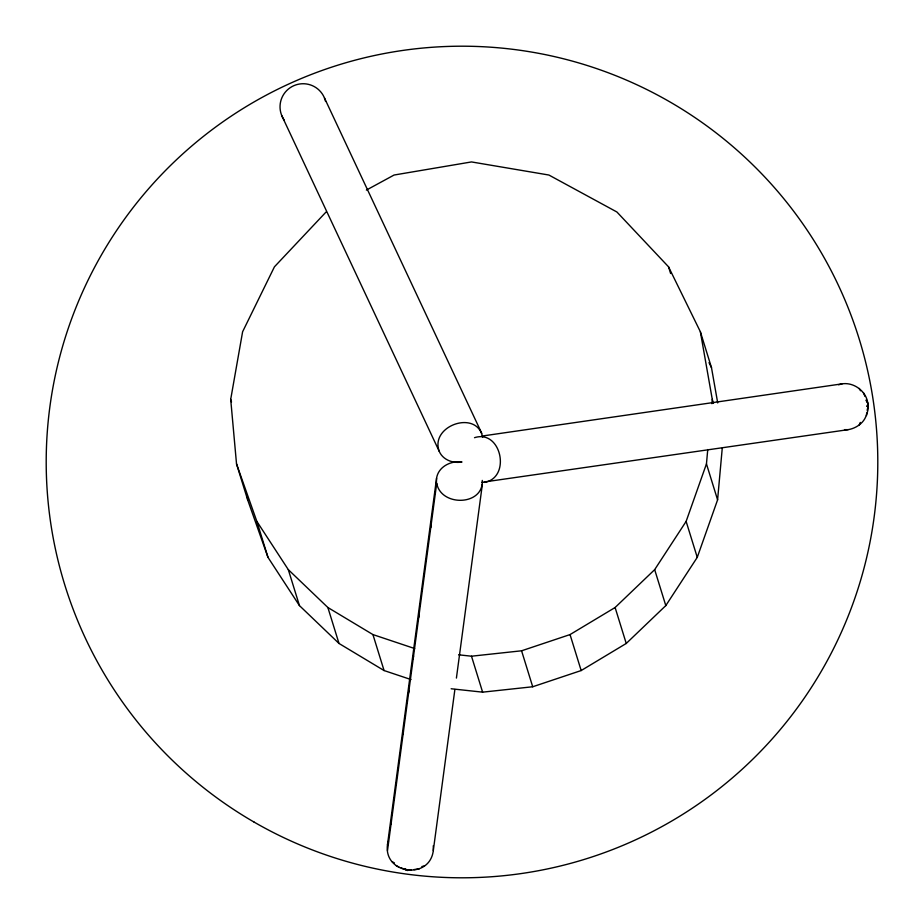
<?xml version="1.0" encoding="UTF-8"?>
<svg xmlns="http://www.w3.org/2000/svg" width="924" height="924" viewBox="0 0 924 924"><rect width="100%" height="100%" fill="white"/><g stroke="black" fill="none" stroke-linecap="round" stroke-linejoin="round"><path stroke-width="1.39" d="M458.604 654.804L471.494 656.202L521.575 650.796L570.039 634.58L615.107 607.507L654.666 569.646L686.128 521.402L706.456 463.883L707.749 449.549M711.896 403.673L712.277 399.364L700.369 331.751L668.549 266.828L616.909 212L548.891 175.029L471.494 161.931L394.086 175.029L366.378 190.09M451.143 688.761L482.617 692.157L532.709 686.763L581.173 670.547L626.241 643.462L665.8 605.601L697.262 557.357L717.59 499.849L722.245 448.232M481.751 482.34L848.128 429.66C856.698 428.286 865.499 421.922 866.804 412.959M867.151 410.325C871.39 395.795 856.421 381.6 842.099 383.853L481.889 436.082M454.885 689.477L433.31 850.554C429.695 880.329 383.287 874.22 387.502 844.524L436.578 478.17C438.369 466.562 451.178 460.418 462 462C453.176 463.64 442.919 460.025 439.235 451.339L281.785 115.673M390.979 824.427L391.36 821.575M403.026 734.499L403.407 731.646M408.57 693.115L408.951 690.263M413.155 658.858L413.536 656.005M418.699 617.463L419.08 614.61M430.746 527.546L431.127 524.682M436.29 486.151L436.578 478.17M387.502 850.554L436.706 483.24C440.863 506.872 483.633 505.994 482.282 480.411M456.41 678.077L482.386 484.211M410.995 679.556L384.072 670.547L339.004 643.462L299.445 605.601L267.983 557.357L247.655 499.849L236.521 463.883L230.7 399.364L242.608 331.751L274.428 266.828L326.068 212M387.502 844.524L388.438 841.025M867.313 406.375L868.017 403.742L866.493 400.057M866.458 415.592L868.017 409.771L868.017 403.742L865.973 400.207M859.181 425.086L860.279 422.418M866.908 406.41L868.017 403.742M474.509 437.687C501.374 429.013 511.538 477.904 484.292 482.409M838.599 384.788L842.099 383.853M421.841 866.573L424.474 865.869M411.342 869.923L407.392 870.443L401.259 867.902M413.975 869.576L419.242 868.883M844.513 429.66L848.128 429.66M236.521 463.883L256.849 521.402L288.311 569.646L327.87 607.507L372.938 634.58L414.668 648.544M396.338 865.869L398.798 866.885M392.076 861.607L394.433 862.958M405.035 869.08L407.392 870.443L405.105 868.687M482.64 437.064C476.784 409.216 429.672 425.71 439.235 451.339M859.181 388.427L860.533 390.783M709.008 362.612L711.503 367.706L717.705 402.922M324.474 97.99L481.774 433.356M863.443 392.7L864.968 396.373M700.369 331.751L711.503 367.706M712.277 399.364L713.513 403.361M668.549 266.828L670.616 273.481M706.456 463.883L717.59 499.849M686.128 521.402L697.262 557.357M654.666 569.646L665.8 605.601M615.107 607.507L626.241 643.462M570.039 634.58L581.173 670.547M521.575 650.796L532.709 686.763M471.494 656.202L482.617 692.157M372.938 634.58L384.072 670.547M327.87 607.507L339.004 643.462M288.311 569.646L299.445 605.601M230.7 399.364L231.52 402.032M256.849 521.402L267.983 557.357M247.389 496.985L247.655 499.849M433.31 845.726L433.31 850.554M284.095 119.912A23.1 23.1 0 0 1 293.74 85.724A23.1 23.1 0 0 1 325.594 101.444M254.1 822.094A415.8 415.8 0 0 0 877.8 462A415.8 415.8 0 0 0 254.1 101.906A415.8 415.8 0 0 0 254.1 822.094"/></g></svg>
